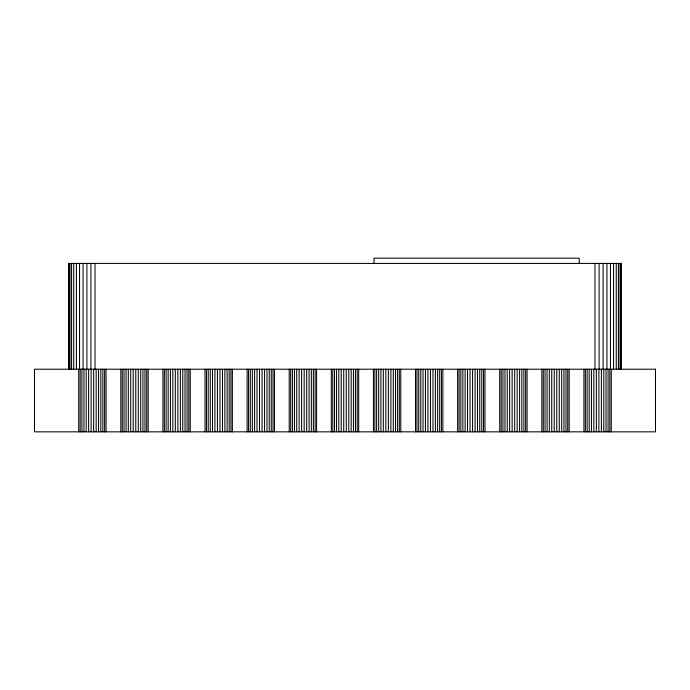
<?xml version="1.0" encoding="UTF-8"?>
<svg xmlns="http://www.w3.org/2000/svg" width="690" height="690" viewBox="0 0 690 690"><rect width="100%" height="100%" fill="white"/><g stroke="black" fill="none" stroke-linecap="round" stroke-linejoin="round"><path stroke-width="1.03" d="M621.293 369.21L621.293 263.425L68.707 263.425L68.707 369.21M620.966 263.425L620.966 369.21M620.008 263.425L620.008 369.21M618.421 263.425L618.421 369.21M616.265 263.425L616.265 369.21M613.582 263.425L613.582 369.21M611.28 369.21L611.28 431.837M610.443 263.425L610.443 369.21M609.839 369.21L609.839 431.837M608.08 369.21L608.08 431.837M606.924 263.425L606.924 369.21M606.044 369.21L606.044 431.837M603.802 369.21L603.802 431.837M603.112 263.425L603.112 369.21M601.387 369.21L601.387 431.837M599.093 263.425L599.093 369.21M598.877 369.21L598.877 431.837M596.341 369.21L596.341 431.837M594.978 263.425L594.978 369.21M593.831 369.21L593.831 431.837M591.425 369.21L591.425 431.837M589.174 369.21L589.174 431.837M587.138 369.21L587.138 431.837M585.379 369.21L585.379 431.837M583.938 369.21L583.938 431.837M579.246 263.425L579.246 258.163L373.997 258.163L373.997 263.425M569.181 369.21L569.181 431.837M567.741 369.21L567.741 431.837M565.981 369.21L565.981 431.837M563.946 369.21L563.946 431.837M561.695 369.21L561.695 431.837M559.288 369.21L559.288 431.837M556.778 369.21L556.778 431.837M554.234 369.21L554.234 431.837M551.733 369.21L551.733 431.837M549.318 369.21L549.318 431.837M547.067 369.21L547.067 431.837M545.04 369.21L545.04 431.837M543.28 369.21L543.28 431.837M541.84 369.21L541.84 431.837M527.082 369.21L527.082 431.837M525.633 369.21L525.633 431.837M523.874 369.21L523.874 431.837M521.847 369.21L521.847 431.837M519.596 369.21L519.596 431.837M517.181 369.21L517.181 431.837M514.68 369.21L514.68 431.837M512.135 369.21L512.135 431.837M509.625 369.21L509.625 431.837M507.219 369.21L507.219 431.837M504.968 369.21L504.968 431.837M502.941 369.21L502.941 431.837M501.182 369.21L501.182 431.837M499.733 369.21L499.733 431.837M484.975 369.21L484.975 431.837M483.535 369.21L483.535 431.837M481.775 369.21L481.775 431.837M479.74 369.21L479.74 431.837M477.497 369.21L477.497 431.837M475.082 369.21L475.082 431.837M472.572 369.21L472.572 431.837M470.037 369.21L470.037 431.837M467.527 369.21L467.527 431.837M465.12 369.21L465.12 431.837M462.869 369.21L462.869 431.837M460.834 369.21L460.834 431.837M459.074 369.21L459.074 431.837M457.634 369.21L457.634 431.837M442.877 369.21L442.877 431.837M441.436 369.21L441.436 431.837M439.677 369.21L439.677 431.837M437.641 369.21L437.641 431.837M435.39 369.21L435.39 431.837M432.984 369.21L432.984 431.837M430.474 369.21L430.474 431.837M427.929 369.21L427.929 431.837M425.428 369.21L425.428 431.837M423.013 369.21L423.013 431.837M420.762 369.21L420.762 431.837M418.735 369.21L418.735 431.837M416.976 369.21L416.976 431.837M415.527 369.21L415.527 431.837M400.778 369.21L400.778 431.837M399.329 369.21L399.329 431.837M397.569 369.21L397.569 431.837M395.543 369.21L395.543 431.837M393.291 369.21L393.291 431.837M390.876 369.21L390.876 431.837M388.375 369.21L388.375 431.837M385.831 369.21L385.831 431.837M383.321 369.21L383.321 431.837M380.915 369.21L380.915 431.837M378.663 369.21L378.663 431.837M376.637 369.21L376.637 431.837M374.868 369.21L374.868 431.837M373.428 369.21L373.428 431.837M358.671 369.21L358.671 431.837M357.23 369.21L357.23 431.837M355.471 369.21L355.471 431.837M353.435 369.21L353.435 431.837M351.184 369.21L351.184 431.837M348.778 369.21L348.778 431.837M346.268 369.21L346.268 431.837M343.732 369.21L343.732 431.837M341.222 369.21L341.222 431.837M338.816 369.21L338.816 431.837M336.565 369.21L336.565 431.837M334.529 369.21L334.529 431.837M332.77 369.21L332.77 431.837M331.329 369.21L331.329 431.837M316.572 369.21L316.572 431.837M315.132 369.21L315.132 431.837M313.363 369.21L313.363 431.837M311.337 369.21L311.337 431.837M309.086 369.21L309.086 431.837M306.679 369.21L306.679 431.837M304.169 369.21L304.169 431.837M301.625 369.21L301.625 431.837M299.124 369.21L299.124 431.837M296.709 369.21L296.709 431.837M294.457 369.21L294.457 431.837M292.431 369.21L292.431 431.837M290.671 369.21L290.671 431.837M289.222 369.21L289.222 431.837M274.473 369.21L274.473 431.837M273.024 369.21L273.024 431.837M271.265 369.21L271.265 431.837M269.238 369.21L269.238 431.837M266.987 369.21L266.987 431.837M264.572 369.21L264.572 431.837M262.071 369.21L262.071 431.837M259.526 369.21L259.526 431.837M257.016 369.21L257.016 431.837M254.61 369.21L254.61 431.837M252.359 369.21L252.359 431.837M250.323 369.21L250.323 431.837M248.564 369.21L248.564 431.837M247.124 369.21L247.124 431.837M232.366 369.21L232.366 431.837M230.926 369.21L230.926 431.837M229.166 369.21L229.166 431.837M227.131 369.21L227.131 431.837M224.88 369.21L224.88 431.837M222.473 369.21L222.473 431.837M219.963 369.21L219.963 431.837M217.428 369.21L217.428 431.837M214.918 369.21L214.918 431.837M212.503 369.21L212.503 431.837M210.26 369.21L210.26 431.837M208.225 369.21L208.225 431.837M206.465 369.21L206.465 431.837M205.025 369.21L205.025 431.837M190.268 369.21L190.268 431.837M188.819 369.21L188.819 431.837M187.059 369.21L187.059 431.837M185.032 369.21L185.032 431.837M182.781 369.21L182.781 431.837M180.375 369.21L180.375 431.837M177.865 369.21L177.865 431.837M175.32 369.21L175.32 431.837M172.819 369.21L172.819 431.837M170.404 369.21L170.404 431.837M168.153 369.21L168.153 431.837M166.126 369.21L166.126 431.837M164.367 369.21L164.367 431.837M162.918 369.21L162.918 431.837M148.16 369.21L148.16 431.837M146.72 369.21L146.72 431.837M144.96 369.21L144.96 431.837M142.934 369.21L142.934 431.837M140.682 369.21L140.682 431.837M138.267 369.21L138.267 431.837M135.766 369.21L135.766 431.837M133.222 369.21L133.222 431.837M130.712 369.21L130.712 431.837M128.305 369.21L128.305 431.837M126.054 369.21L126.054 431.837M124.019 369.21L124.019 431.837M122.259 369.21L122.259 431.837M120.819 369.21L120.819 431.837M106.062 369.21L106.062 431.837M104.621 369.21L104.621 431.837M102.862 369.21L102.862 431.837M100.826 369.21L100.826 431.837M98.575 369.21L98.575 431.837M96.169 369.21L96.169 431.837M95.022 263.425L95.022 369.21M93.659 369.21L93.659 431.837M91.123 369.21L91.123 431.837M90.908 263.425L90.908 369.21M88.613 369.21L88.613 431.837M86.888 263.425L86.888 369.21M86.198 369.21L86.198 431.837M83.956 369.21L83.956 431.837M83.076 263.425L83.076 369.21M81.92 369.21L81.92 431.837M80.161 369.21L80.161 431.837M79.557 263.425L79.557 369.21M78.72 369.21L78.72 431.837M76.418 263.425L76.418 369.21M73.735 263.425L73.735 369.21M71.579 263.425L71.579 369.21M69.992 263.425L69.992 369.21M69.035 263.425L69.035 369.21M655.5 369.21L34.5 369.21L34.5 431.837L655.5 431.837L655.5 369.21"/></g></svg>
